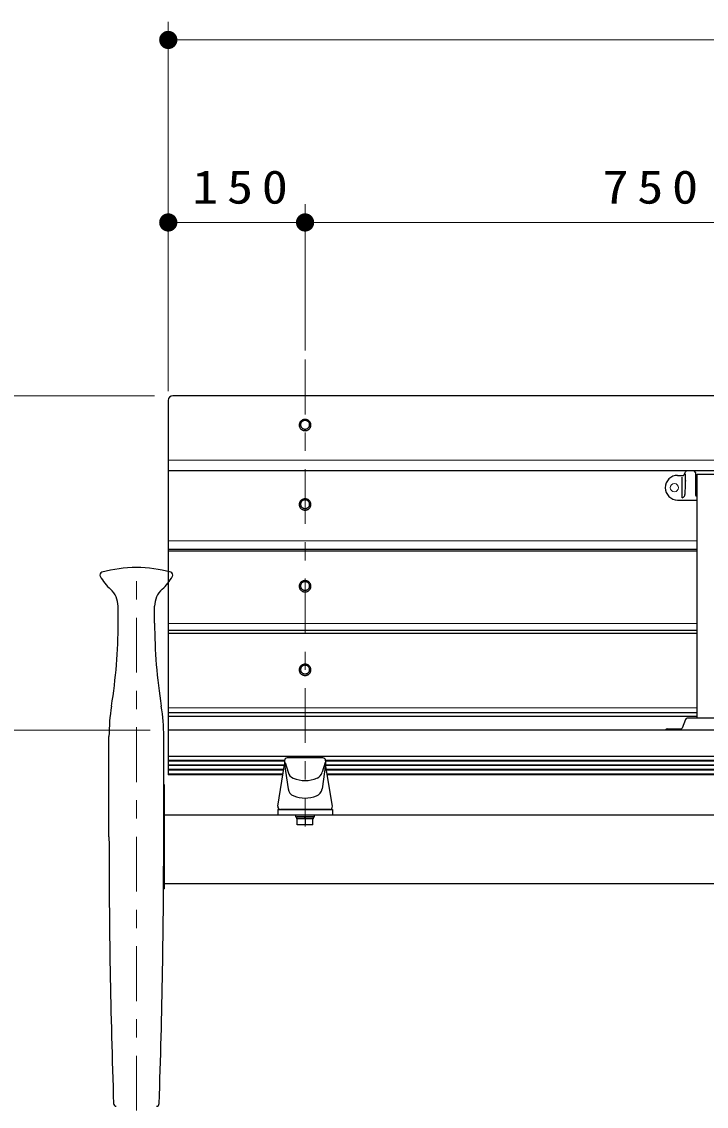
# Model space of a CAD drawing. Units: millimetres on the paper, scale 1:20. Extents: x -385 to 0, y 0 to 267.
# Drawn here: x -311.5 to -273.9, y 107.2 to 166.6 of the extents above; entities that cross this region are included whole.
import ezdxf

# ---------------------------------------------------------------- set-up
doc = ezdxf.new("R2010")
doc.units = ezdxf.units.MM
doc.linetypes.add('USER2', pattern=[6, 3, -1, 1, -1])
doc.layers.add('1_20', color=7, linetype='Continuous', lineweight=25)
doc.styles.add('ＭＳ ゴシック', font='')
doc.styles.get('ＭＳ ゴシック').set_extended_font_data('MS Gothic')

# ---------------------------------------------------------------- blocks, each defined once
blk = doc.blocks.new('filled_dot')
at = {"color": 0, "linetype": 'Continuous', "lineweight": -2, "const_width": 1.25}
blk.add_lwpolyline([(-0.625, 0, 1), (0.625, 0, 1)], format="xyb", close=True, dxfattribs=at)

msp = doc.modelspace()

# ---------------------------------------------------------------- linework, layer by layer
at = {"layer": '1_20', "lineweight": 13}
for p, q in [((-303.425, 146.35), (-303.425, 166.6)), ((-303.425, 165.6), (-213.425, 165.6)), ((-295.925, 148.583), (-295.925, 156.6)), ((-303.425, 155.6), (-295.925, 155.6)), ((-295.925, 155.6), (-258.425, 155.6)), ((-304.175, 146.1), (-342.425, 146.1)), ((-213.425, 142.572), (-303.425, 142.572)), ((-274.425, 138.156), (-303.425, 138.156)), ((-274.425, 133.625), (-303.425, 133.625)), ((-274.425, 129.006), (-303.425, 129.006)), ((-304.425, 127.782), (-332.425, 127.782)), ((-297.05, 126.092), (-303.425, 126.092)), ((-259.55, 126.092), (-294.8, 126.092)), ((-297.05, 125.843), (-303.425, 125.843)), ((-297.099, 125.595), (-303.425, 125.595)), ((-259.55, 125.843), (-294.8, 125.843)), ((-259.599, 125.595), (-294.751, 125.595))]:
    msp.add_line(p, q, dxfattribs=at)
at = {"layer": '1_20', "linetype": 'USER2', "lineweight": 13}
for p, q in [((-295.925, 148.083), (-295.925, 122.51)), ((-305.175, 106.94), (-305.175, 136.754))]:
    msp.add_line(p, q, dxfattribs=at)
at = {"layer": '1_20'}
for p, q in [((-303.425, 145.85), (-303.425, 125.328)), ((-213.675, 146.1), (-303.175, 146.1)), ((-213.425, 141.994), (-303.425, 141.994)), ((-274.425, 137.674), (-303.425, 137.674)), ((-274.425, 137.59), (-303.425, 137.59)), ((-274.425, 133.245), (-303.425, 133.245)), ((-274.425, 133.077), (-303.425, 133.077)), ((-274.425, 128.729), (-303.425, 128.729)), ((-274.425, 128.522), (-303.425, 128.522)), ((-213.425, 127.787), (-303.425, 127.787)), ((-213.425, 126.34), (-303.425, 126.34)), ((-297.05, 126.118), (-303.425, 126.118)), ((-259.55, 126.118), (-294.8, 126.118)), ((-297.05, 125.869), (-303.425, 125.869)), ((-297.095, 125.621), (-303.425, 125.621)), ((-259.55, 125.869), (-294.8, 125.869)), ((-259.595, 125.621), (-294.755, 125.621)), ((-297.135, 125.372), (-303.425, 125.372)), ((-297.143, 125.328), (-303.425, 125.328)), ((-259.635, 125.372), (-294.714, 125.372)), ((-259.643, 125.328), (-294.707, 125.328)), ((-303.625, 123.14), (-213.225, 123.14)), ((-297.425, 123.44), (-297.425, 123.14)), ((-297.425, 123.44), (-294.425, 123.44)), ((-296.45, 123.14), (-296.45, 123.04)), ((-296.45, 123.14), (-295.4, 123.14)), ((-296.45, 123.04), (-295.4, 123.04)), ((-295.465, 123.04), (-296.385, 123.04)), ((-296.385, 122.915), (-296.385, 123.04)), ((-295.962, 122.915), (-295.928, 123.04)), ((-295.922, 122.915), (-295.888, 123.04)), ((-295.465, 122.915), (-295.465, 123.04)), ((-295.4, 123.04), (-295.4, 123.14)), ((-294.425, 123.44), (-294.425, 123.14)), ((-295.465, 122.915), (-296.385, 122.915)), ((-296.35, 122.595), (-296.35, 122.915)), ((-295.5, 122.595), (-296.35, 122.595)), ((-295.925, 122.915), (-295.925, 122.595)), ((-295.5, 122.595), (-295.5, 122.915)), ((-303.625, 119.09), (-303.688, 119.09)), ((-303.625, 119.39), (-213.225, 119.39))]:
    msp.add_line(p, q, dxfattribs=at)
at = {"layer": '1_20', "color": 2}
for p, q in [((-275.5, 141.743), (-275.185, 141.743)), ((-275.257, 140.505), (-275.257, 141.642)), ((-275.163, 141.756), (-275.066, 141.94)), ((-275.061, 141.418), (-275.061, 141.835)), ((-274.621, 141.993), (-274.978, 141.993)), ((-274.521, 141.893), (-274.521, 140.651)), ((-274.425, 128.432), (-274.425, 141.817)), ((-274.425, 141.817), (-272.425, 141.817)), ((-275.5, 140.393), (-274.425, 140.393)), ((-274.471, 140.601), (-274.425, 140.601)), ((-275.062, 128.368), (-275.244, 127.889)), ((-273.425, 128.432), (-274.969, 128.432)), ((-276.064, 127.857), (-275.291, 127.857))]:
    msp.add_line(p, q, dxfattribs=at)
at = {"layer": '1_20', "color": 4}
for p, q in [((-306.175, 133.648), (-306.175, 134.572)), ((-304.175, 133.648), (-304.175, 134.572)), ((-306.675, 121.94), (-306.675, 127.433)), ((-303.675, 121.94), (-303.675, 127.433))]:
    msp.add_line(p, q, dxfattribs=at)
at = {"layer": '1_20', "color": 190}
for p, q in [((-297.05, 126.11), (-297.05, 125.896)), ((-297.022, 126.01), (-296.86, 125.473)), ((-294.827, 126.01), (-294.99, 125.473)), ((-294.8, 126.11), (-294.8, 125.896)), ((-297.423, 123.614), (-297.05, 125.896)), ((-297.05, 125.896), (-296.856, 124.571)), ((-294.8, 125.896), (-294.994, 124.571)), ((-294.427, 123.614), (-294.8, 125.896)), ((-294.575, 123.44), (-297.275, 123.44))]:
    msp.add_line(p, q, dxfattribs=at)
at = {"layer": '1_20', "color": 131}
msp.add_line((-303.625, 119.09), (-303.625, 124.64), dxfattribs=at)
at = {"layer": '1_20', "color": 4}
for points in [[(-296.25, 144.5), (-296.249, 144.473), (-296.245, 144.446), (-296.239, 144.42), (-296.23, 144.394), (-296.219, 144.369), (-296.206, 144.345), (-296.191, 144.323), (-296.174, 144.301), (-296.155, 144.281), (-296.134, 144.263), (-296.111, 144.247), (-296.087, 144.232), (-296.062, 144.22), (-296.036, 144.209), (-296.009, 144.201), (-295.981, 144.195), (-295.953, 144.192), (-295.925, 144.191), (-295.896, 144.192), (-295.868, 144.195), (-295.841, 144.201), (-295.814, 144.209), (-295.787, 144.22), (-295.762, 144.232), (-295.738, 144.247), (-295.716, 144.263), (-295.695, 144.281), (-295.676, 144.301), (-295.659, 144.323), (-295.643, 144.345), (-295.63, 144.369), (-295.619, 144.394), (-295.611, 144.42), (-295.605, 144.446), (-295.601, 144.473), (-295.6, 144.5), (-295.601, 144.527), (-295.605, 144.554), (-295.611, 144.58), (-295.619, 144.606), (-295.63, 144.63), (-295.643, 144.654), (-295.659, 144.677), (-295.676, 144.699), (-295.695, 144.718), (-295.716, 144.737), (-295.738, 144.753), (-295.762, 144.768), (-295.787, 144.78), (-295.814, 144.79), (-295.841, 144.798), (-295.868, 144.804), (-295.896, 144.808), (-295.925, 144.809), (-295.953, 144.808), (-295.981, 144.804), (-296.009, 144.798), (-296.036, 144.79), (-296.062, 144.78), (-296.087, 144.768), (-296.111, 144.753), (-296.134, 144.737), (-296.155, 144.718), (-296.174, 144.699), (-296.191, 144.677), (-296.206, 144.654), (-296.219, 144.63), (-296.23, 144.606), (-296.239, 144.58), (-296.245, 144.554), (-296.249, 144.527)], [(-296.175, 144.515), (-296.174, 144.495), (-296.171, 144.474), (-296.166, 144.454), (-296.16, 144.434), (-296.151, 144.415), (-296.141, 144.396), (-296.13, 144.379), (-296.116, 144.362), (-296.102, 144.347), (-296.085, 144.333), (-296.068, 144.321), (-296.05, 144.309), (-296.03, 144.3), (-296.01, 144.292), (-295.989, 144.286), (-295.968, 144.281), (-295.947, 144.278), (-295.925, 144.278), (-295.903, 144.278), (-295.881, 144.281), (-295.86, 144.286), (-295.839, 144.292), (-295.819, 144.3), (-295.8, 144.309), (-295.781, 144.321), (-295.764, 144.333), (-295.748, 144.347), (-295.733, 144.362), (-295.72, 144.379), (-295.708, 144.396), (-295.698, 144.415), (-295.69, 144.434), (-295.683, 144.454), (-295.679, 144.474), (-295.676, 144.495), (-295.675, 144.515), (-295.676, 144.536), (-295.679, 144.557), (-295.683, 144.577), (-295.69, 144.597), (-295.698, 144.616), (-295.708, 144.634), (-295.72, 144.652), (-295.733, 144.668), (-295.748, 144.683), (-295.764, 144.697), (-295.781, 144.71), (-295.8, 144.721), (-295.819, 144.731), (-295.839, 144.739), (-295.86, 144.745), (-295.881, 144.749), (-295.903, 144.752), (-295.925, 144.753), (-295.947, 144.752), (-295.968, 144.749), (-295.989, 144.745), (-296.01, 144.739), (-296.03, 144.731), (-296.05, 144.721), (-296.068, 144.71), (-296.085, 144.697), (-296.102, 144.683), (-296.116, 144.668), (-296.13, 144.652), (-296.141, 144.634), (-296.151, 144.616), (-296.16, 144.597), (-296.166, 144.577), (-296.171, 144.557), (-296.174, 144.536)], [(-296.25, 140.147), (-296.249, 140.12), (-296.245, 140.093), (-296.239, 140.067), (-296.23, 140.041), (-296.219, 140.016), (-296.206, 139.992), (-296.191, 139.969), (-296.174, 139.948), (-296.155, 139.928), (-296.134, 139.91), (-296.111, 139.893), (-296.087, 139.879), (-296.062, 139.867), (-296.036, 139.856), (-296.009, 139.848), (-295.981, 139.842), (-295.953, 139.839), (-295.925, 139.838), (-295.896, 139.839), (-295.868, 139.842), (-295.841, 139.848), (-295.814, 139.856), (-295.787, 139.867), (-295.762, 139.879), (-295.738, 139.893), (-295.716, 139.91), (-295.695, 139.928), (-295.676, 139.948), (-295.659, 139.969), (-295.643, 139.992), (-295.63, 140.016), (-295.619, 140.041), (-295.611, 140.067), (-295.605, 140.093), (-295.601, 140.12), (-295.6, 140.147), (-295.601, 140.174), (-295.605, 140.2), (-295.611, 140.227), (-295.619, 140.252), (-295.63, 140.277), (-295.643, 140.301), (-295.659, 140.324), (-295.676, 140.345), (-295.695, 140.365), (-295.716, 140.383), (-295.738, 140.4), (-295.762, 140.414), (-295.787, 140.427), (-295.814, 140.437), (-295.841, 140.445), (-295.868, 140.451), (-295.896, 140.455), (-295.925, 140.456), (-295.953, 140.455), (-295.981, 140.451), (-296.009, 140.445), (-296.036, 140.437), (-296.062, 140.427), (-296.087, 140.414), (-296.111, 140.4), (-296.134, 140.383), (-296.155, 140.365), (-296.174, 140.345), (-296.191, 140.324), (-296.206, 140.301), (-296.219, 140.277), (-296.23, 140.252), (-296.239, 140.227), (-296.245, 140.2), (-296.249, 140.174)], [(-296.175, 140.162), (-296.174, 140.141), (-296.171, 140.121), (-296.166, 140.101), (-296.16, 140.081), (-296.151, 140.062), (-296.141, 140.043), (-296.13, 140.026), (-296.116, 140.009), (-296.102, 139.994), (-296.085, 139.98), (-296.068, 139.967), (-296.05, 139.956), (-296.03, 139.947), (-296.01, 139.939), (-295.989, 139.932), (-295.968, 139.928), (-295.947, 139.925), (-295.925, 139.924), (-295.903, 139.925), (-295.881, 139.928), (-295.86, 139.932), (-295.839, 139.939), (-295.819, 139.947), (-295.8, 139.956), (-295.781, 139.967), (-295.764, 139.98), (-295.748, 139.994), (-295.733, 140.009), (-295.72, 140.026), (-295.708, 140.043), (-295.698, 140.062), (-295.69, 140.081), (-295.683, 140.101), (-295.679, 140.121), (-295.676, 140.141), (-295.675, 140.162), (-295.676, 140.183), (-295.679, 140.203), (-295.683, 140.224), (-295.69, 140.243), (-295.698, 140.263), (-295.708, 140.281), (-295.72, 140.299), (-295.733, 140.315), (-295.748, 140.33), (-295.764, 140.344), (-295.781, 140.357), (-295.8, 140.368), (-295.819, 140.378), (-295.839, 140.386), (-295.86, 140.392), (-295.881, 140.396), (-295.903, 140.399), (-295.925, 140.4), (-295.947, 140.399), (-295.968, 140.396), (-295.989, 140.392), (-296.01, 140.386), (-296.03, 140.378), (-296.05, 140.368), (-296.068, 140.357), (-296.085, 140.344), (-296.102, 140.33), (-296.116, 140.315), (-296.13, 140.299), (-296.141, 140.281), (-296.151, 140.263), (-296.16, 140.243), (-296.166, 140.224), (-296.171, 140.203), (-296.174, 140.183)], [(-296.25, 135.667), (-296.249, 135.64), (-296.245, 135.613), (-296.239, 135.587), (-296.23, 135.561), (-296.219, 135.536), (-296.206, 135.512), (-296.191, 135.489), (-296.174, 135.468), (-296.155, 135.448), (-296.134, 135.43), (-296.111, 135.414), (-296.087, 135.399), (-296.062, 135.387), (-296.036, 135.376), (-296.009, 135.368), (-295.981, 135.362), (-295.953, 135.359), (-295.925, 135.358), (-295.896, 135.359), (-295.868, 135.362), (-295.841, 135.368), (-295.814, 135.376), (-295.787, 135.387), (-295.762, 135.399), (-295.738, 135.414), (-295.716, 135.43), (-295.695, 135.448), (-295.676, 135.468), (-295.659, 135.489), (-295.643, 135.512), (-295.63, 135.536), (-295.619, 135.561), (-295.611, 135.587), (-295.605, 135.613), (-295.601, 135.64), (-295.6, 135.667), (-295.601, 135.694), (-295.605, 135.72), (-295.611, 135.747), (-295.619, 135.772), (-295.63, 135.797), (-295.643, 135.821), (-295.659, 135.844), (-295.676, 135.865), (-295.695, 135.885), (-295.716, 135.904), (-295.738, 135.92), (-295.762, 135.934), (-295.787, 135.947), (-295.814, 135.957), (-295.841, 135.965), (-295.868, 135.971), (-295.896, 135.975), (-295.925, 135.976), (-295.953, 135.975), (-295.981, 135.971), (-296.009, 135.965), (-296.036, 135.957), (-296.062, 135.947), (-296.087, 135.934), (-296.111, 135.92), (-296.134, 135.904), (-296.155, 135.885), (-296.174, 135.865), (-296.191, 135.844), (-296.206, 135.821), (-296.219, 135.797), (-296.23, 135.772), (-296.239, 135.747), (-296.245, 135.72), (-296.249, 135.694)], [(-296.175, 135.682), (-296.174, 135.661), (-296.171, 135.641), (-296.166, 135.621), (-296.16, 135.601), (-296.151, 135.582), (-296.141, 135.563), (-296.13, 135.546), (-296.116, 135.529), (-296.102, 135.514), (-296.085, 135.5), (-296.068, 135.487), (-296.05, 135.476), (-296.03, 135.467), (-296.01, 135.459), (-295.989, 135.453), (-295.968, 135.448), (-295.947, 135.445), (-295.925, 135.444), (-295.903, 135.445), (-295.881, 135.448), (-295.86, 135.453), (-295.839, 135.459), (-295.819, 135.467), (-295.8, 135.476), (-295.781, 135.487), (-295.764, 135.5), (-295.748, 135.514), (-295.733, 135.529), (-295.72, 135.546), (-295.708, 135.563), (-295.698, 135.582), (-295.69, 135.601), (-295.683, 135.621), (-295.679, 135.641), (-295.676, 135.661), (-295.675, 135.682), (-295.676, 135.703), (-295.679, 135.724), (-295.683, 135.744), (-295.69, 135.764), (-295.698, 135.783), (-295.708, 135.801), (-295.72, 135.819), (-295.733, 135.835), (-295.748, 135.85), (-295.764, 135.864), (-295.781, 135.877), (-295.8, 135.888), (-295.819, 135.898), (-295.839, 135.906), (-295.86, 135.912), (-295.881, 135.916), (-295.903, 135.919), (-295.925, 135.92), (-295.947, 135.919), (-295.968, 135.916), (-295.989, 135.912), (-296.01, 135.906), (-296.03, 135.898), (-296.05, 135.888), (-296.068, 135.877), (-296.085, 135.864), (-296.102, 135.85), (-296.116, 135.835), (-296.13, 135.819), (-296.141, 135.801), (-296.151, 135.783), (-296.16, 135.764), (-296.166, 135.744), (-296.171, 135.724), (-296.174, 135.703)], [(-296.25, 131.086), (-296.249, 131.06), (-296.245, 131.033), (-296.239, 131.006), (-296.23, 130.981), (-296.219, 130.956), (-296.206, 130.932), (-296.191, 130.909), (-296.174, 130.888), (-296.155, 130.868), (-296.134, 130.85), (-296.111, 130.833), (-296.087, 130.819), (-296.062, 130.806), (-296.036, 130.796), (-296.009, 130.788), (-295.981, 130.782), (-295.953, 130.779), (-295.925, 130.777), (-295.896, 130.779), (-295.868, 130.782), (-295.841, 130.788), (-295.814, 130.796), (-295.787, 130.806), (-295.762, 130.819), (-295.738, 130.833), (-295.716, 130.85), (-295.695, 130.868), (-295.676, 130.888), (-295.659, 130.909), (-295.643, 130.932), (-295.63, 130.956), (-295.619, 130.981), (-295.611, 131.006), (-295.605, 131.033), (-295.601, 131.06), (-295.6, 131.086), (-295.601, 131.113), (-295.605, 131.14), (-295.611, 131.166), (-295.619, 131.192), (-295.63, 131.217), (-295.643, 131.241), (-295.659, 131.264), (-295.676, 131.285), (-295.695, 131.305), (-295.716, 131.323), (-295.738, 131.34), (-295.762, 131.354), (-295.787, 131.367), (-295.814, 131.377), (-295.841, 131.385), (-295.868, 131.391), (-295.896, 131.394), (-295.925, 131.396), (-295.953, 131.394), (-295.981, 131.391), (-296.009, 131.385), (-296.036, 131.377), (-296.062, 131.367), (-296.087, 131.354), (-296.111, 131.34), (-296.134, 131.323), (-296.155, 131.305), (-296.174, 131.285), (-296.191, 131.264), (-296.206, 131.241), (-296.219, 131.217), (-296.23, 131.192), (-296.239, 131.166), (-296.245, 131.14), (-296.249, 131.113)], [(-296.175, 131.102), (-296.174, 131.081), (-296.171, 131.061), (-296.166, 131.04), (-296.16, 131.021), (-296.151, 131.001), (-296.141, 130.983), (-296.13, 130.966), (-296.116, 130.949), (-296.102, 130.934), (-296.085, 130.92), (-296.068, 130.907), (-296.05, 130.896), (-296.03, 130.886), (-296.01, 130.879), (-295.989, 130.872), (-295.968, 130.868), (-295.947, 130.865), (-295.925, 130.864), (-295.903, 130.865), (-295.881, 130.868), (-295.86, 130.872), (-295.839, 130.879), (-295.819, 130.886), (-295.8, 130.896), (-295.781, 130.907), (-295.764, 130.92), (-295.748, 130.934), (-295.733, 130.949), (-295.72, 130.966), (-295.708, 130.983), (-295.698, 131.001), (-295.69, 131.021), (-295.683, 131.04), (-295.679, 131.061), (-295.676, 131.081), (-295.675, 131.102), (-295.676, 131.123), (-295.679, 131.143), (-295.683, 131.163), (-295.69, 131.183), (-295.698, 131.202), (-295.708, 131.221), (-295.72, 131.238), (-295.733, 131.255), (-295.748, 131.27), (-295.764, 131.284), (-295.781, 131.297), (-295.8, 131.308), (-295.819, 131.317), (-295.839, 131.325), (-295.86, 131.332), (-295.881, 131.336), (-295.903, 131.339), (-295.925, 131.34), (-295.947, 131.339), (-295.968, 131.336), (-295.989, 131.332), (-296.01, 131.325), (-296.03, 131.317), (-296.05, 131.308), (-296.068, 131.297), (-296.085, 131.284), (-296.102, 131.27), (-296.116, 131.255), (-296.13, 131.238), (-296.141, 131.221), (-296.151, 131.202), (-296.16, 131.183), (-296.166, 131.163), (-296.171, 131.143), (-296.174, 131.123)]]:
    msp.add_lwpolyline(points, close=True, dxfattribs=at)
at = {"layer": '1_20', "color": 2}
msp.add_lwpolyline([(-275.257, 140.505), (-275.219, 140.523), (-275.184, 140.546), (-275.154, 140.573), (-275.129, 140.606), (-275.112, 140.642), (-275.1, 140.684), (-275.092, 140.733), (-275.086, 140.789), (-275.081, 140.858), (-275.077, 140.934), (-275.073, 141.014), (-275.07, 141.095), (-275.068, 141.176), (-275.066, 141.251), (-275.064, 141.32), (-275.063, 141.378), (-275.062, 141.424), (-275.061, 141.453), (-275.061, 141.464), (-275.061, 141.453), (-275.061, 141.418)], dxfattribs=at)
at = {"layer": '1_20', "color": 2, "lineweight": 13}
msp.add_circle((-275.675, 141.068), 0.225, dxfattribs=at)
at = {"layer": '1_20'}
msp.add_arc((-303.175, 145.85), 0.25, 90, 180, dxfattribs=at)
at = {"layer": '1_20', "color": 2}
for centre, radius, start, end in [((-275.5, 141.068), 0.675, 90, 270), ((-275.185, 141.768), 0.025, 270, 332.13251), ((-274.978, 141.893), 0.1, 90, 152.13251), ((-274.621, 141.893), 0.1, 0, 90), ((-274.471, 140.651), 0.05, 180, 270), ((-274.969, 128.332), 0.1, 90, 159.20314), ((-276.064, 127.757), 0.1, 90, 162.33791), ((-275.291, 127.907), 0.05, 270, 339.20314)]:
    msp.add_arc(centre, radius, start, end, dxfattribs=at)
at = {"layer": '1_20', "color": 4}
for centre, radius, start, end in [((-305.175, 129.57), 7.12, 74.6079, 105.3921), ((-307.025, 136.29), 0.15, 105.3921, 213.20587), ((-304.731, 137.558), 2.771, 208.93513, 227.92204), ((-305.618, 137.558), 2.771, 312.07795, 331.06487), ((-303.325, 136.29), 0.15, 326.79413, 74.6079), ((-307.428, 134.572), 1.253, 0, 47.92204), ((-302.922, 134.572), 1.253, 132.07796, 180), ((-334.63, 133.648), 28.456, 350.79971, 0), ((-275.719, 133.648), 28.456, 180, 189.2003), ((-296.264, 127.433), 10.411, 170.7997, 180), ((-314.086, 127.433), 10.411, 0, 9.2003), ((120.922, 121.94), 427.597, 180, 181.95969), ((-731.272, 121.94), 427.597, 358.04031, 0), ((-306.275, 107.323), 0.15, 181.95969, 267), ((-304.075, 107.323), 0.15, 273, 358.04031)]:
    msp.add_arc(centre, radius, start, end, dxfattribs=at)
at = {"layer": '1_20', "color": 190}
for centre, radius, start, end in [((-296.9, 126.11), 0.15, 91.62387, 180), ((-295.925, 91.718), 34.556, 88.37613, 91.62387), ((-294.95, 126.11), 0.15, 0, 88.37613), ((-296.381, 125.618), 0.5, 196.80373, 246.74202), ((-295.468, 125.618), 0.5, 293.25798, 343.19626), ((-295.925, 126.68), 1.656, 246.74202, 293.25798), ((-296.361, 124.644), 0.5, 188.33609, 247.83332), ((-295.489, 124.644), 0.5, 292.16668, 351.66391), ((-297.275, 123.59), 0.15, 170.7133, 270), ((-295.925, 125.715), 1.656, 247.83332, 292.16668), ((-294.575, 123.59), 0.15, 270, 9.2867)]:
    msp.add_arc(centre, radius, start, end, dxfattribs=at)
at = {"layer": '1_20', "color": 131}
msp.add_arc((-304.075, 124.64), 0.45, 0, 27.26604, dxfattribs=at)

# ---------------------------------------------------------------- block references
at = {"layer": '1_20', "lineweight": 13, "xscale": 0.4, "yscale": 0.4}
for p in [(-303.425, 165.6), (-303.425, 155.6), (-295.925, 155.6)]:
    msp.add_blockref('filled_dot', p, dxfattribs=at)
at = {"layer": '1_20', "lineweight": 13, "xscale": 0.4, "yscale": 0.4, "rotation": 180}
msp.add_blockref('filled_dot', (-295.925, 155.6), dxfattribs=at)

# ---------------------------------------------------------------- texts
at = {"layer": '1_20', "char_height": 1.833, "attachment_point": 8, "style": 'ＭＳ ゴシック'}
for s, insert in [('\\T1.33;\\W1.15;150', (-299.254, 156.6)), ('\\T1.33;\\W1.15;750', (-276.76, 156.6))]:
    msp.add_mtext(s, dxfattribs=dict(at, insert=insert))

doc.saveas('drawing.dxf')
